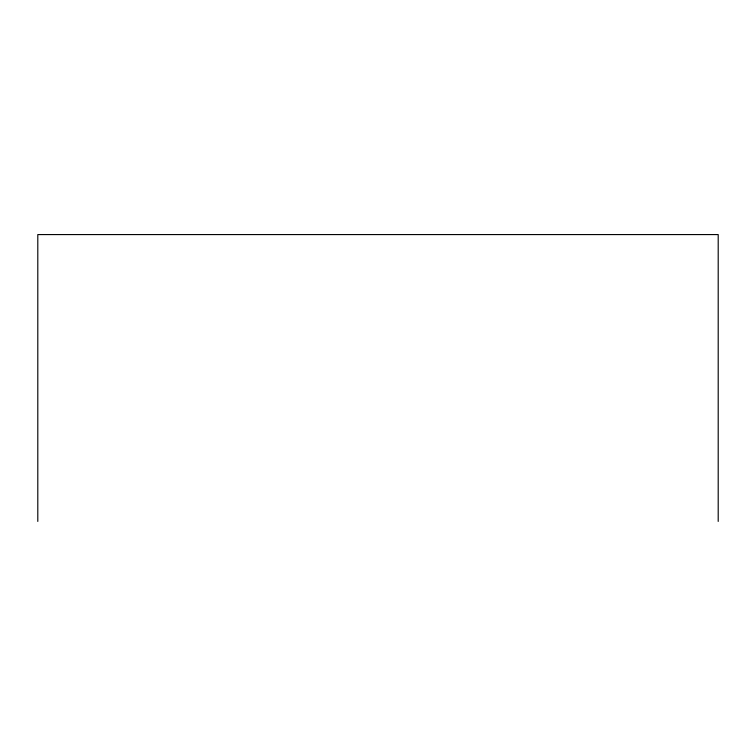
<?xml version="1.0" encoding="UTF-8"?>
<svg xmlns="http://www.w3.org/2000/svg" width="756" height="756" viewBox="0 0 756 756"><rect width="100%" height="100%" fill="white"/><g stroke="black" fill="none" stroke-linecap="round" stroke-linejoin="round"><path stroke-width="1.13" d="M718.2 521.423L718.2 234.577L37.8 234.577L37.8 521.423"/></g></svg>
